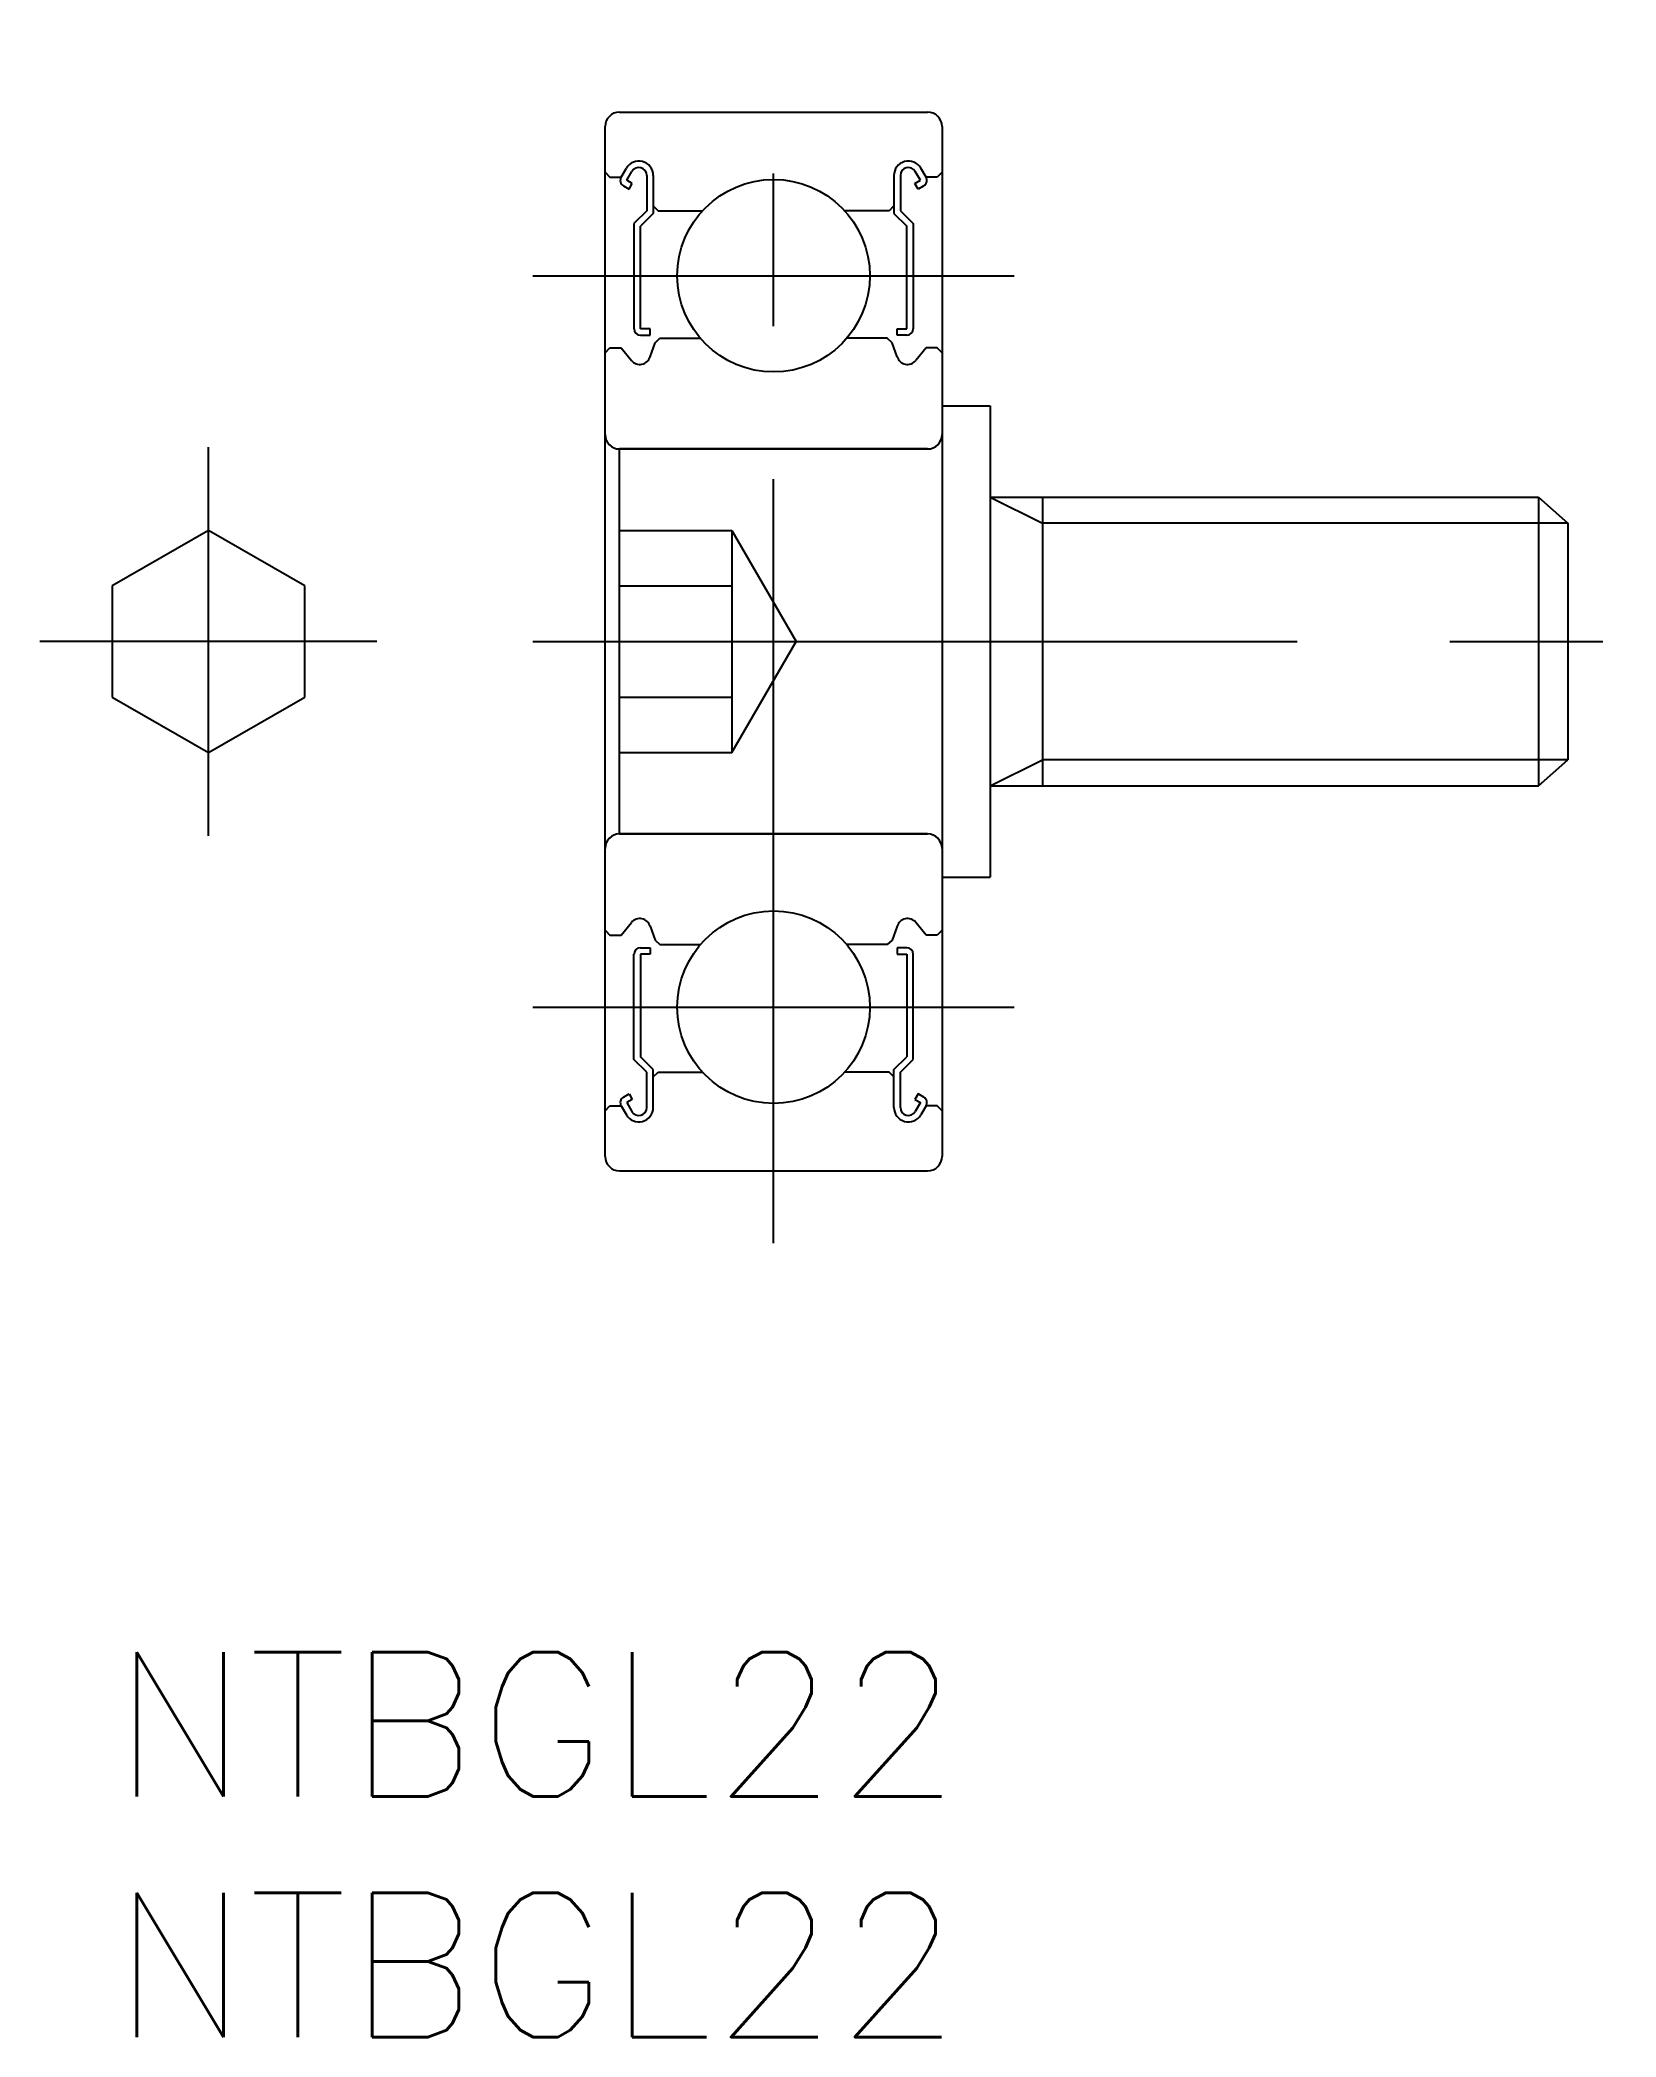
# Model space of a CAD drawing. Extents: x -1.5 to 31.2, y -8 to 33.5.
import ezdxf

# ---------------------------------------------------------------- set-up
doc = ezdxf.new("R2010")
doc.units = 0
doc.header["$LTSCALE"] = 0.5
doc.linetypes.add('CENTER', pattern=[50.8, 31.75, -6.35, 6.35, -6.35])
doc.linetypes.add('DASHED', pattern=[19.05, 12.7, -6.35])
for name, color, linetype in [('MSM_CENTER', 1, 'CENTER'), ('MSM_CONTINUOUS', 7, 'CONTINUOUS'), ('MSM_DASHED', 4, 'DASHED'), ('MSM_NARROW', 5, 'CONTINUOUS'), ('MSM_PART_NUMBER', 7, 'CONTINUOUS')]:
    doc.layers.add(name, color=color, linetype=linetype)
doc.styles.get("Standard").update_dxf_attribs({"font": 'txt.shx', "height": 3, "bigfont": 'bigfont.shx'})

# ---------------------------------------------------------------- blocks, each defined once
blk = doc.blocks.new('*U2')
at = {"layer": 'MSM_PART_NUMBER'}
blk.add_text('NTBGL22', height=3, dxfattribs=at).set_placement((0, -3))
blk = doc.blocks.new('*U3')
at = {"layer": 'MSM_PART_NUMBER'}
blk.add_text('NTBGL22', height=3, dxfattribs=at).set_placement((0, -8))

msp = doc.modelspace()

# ---------------------------------------------------------------- linework, layer by layer
at = {"layer": 'MSM_CENTER'}
for p, q in [((13.74, 8.5), (13.74, 33.5)), ((8.74, 28.6), (18.74, 28.6)), ((2, 16.959), (2, 25.041)), ((5.5, 21), (-1.5, 21)), ((8.74, 21), (31.24, 21)), ((8.74, 13.4), (18.74, 13.4))]:
    msp.add_line(p, q, dxfattribs=at)
at = {"layer": 'MSM_CONTINUOUS'}
for p, q in [((10.54, 32), (16.94, 32)), ((12.14, 32), (12.14, 32)), ((13.74, 32), (13.741, 32)), ((10.24, 10.3), (10.24, 31.7)), ((17.24, 31.7), (17.24, 10.3)), ((10.24, 30.75), (10.34, 30.65)), ((10.574, 30.65), (10.683, 30.834)), ((10.689, 30.583), (10.798, 30.767)), ((16.792, 30.583), (16.683, 30.767)), ((16.907, 30.65), (16.798, 30.834)), ((17.24, 30.75), (17.14, 30.65)), ((10.34, 30.65), (10.574, 30.65)), ((10.623, 30.468), (10.738, 30.401)), ((10.805, 30.517), (10.689, 30.583)), ((10.738, 30.401), (10.805, 30.517)), ((11.107, 30.684), (11.107, 29.95)), ((11.24, 30.684), (11.24, 29.895)), ((16.24, 30.684), (16.24, 29.895)), ((16.374, 30.684), (16.374, 29.95)), ((16.676, 30.517), (16.792, 30.583)), ((16.743, 30.401), (16.676, 30.517)), ((16.858, 30.468), (16.743, 30.401)), ((17.14, 30.65), (16.907, 30.65)), ((11.107, 29.95), (10.84, 29.683)), ((11.24, 29.895), (10.974, 29.628)), ((11.24, 30.05), (11.34, 29.95)), ((11.34, 29.95), (12.265, 29.95)), ((16.14, 29.95), (15.216, 29.95)), ((16.24, 30.05), (16.14, 29.95)), ((16.24, 29.895), (16.507, 29.628)), ((16.374, 29.95), (16.64, 29.683)), ((10.84, 29.683), (10.84, 27.498)), ((10.974, 27.498), (10.974, 29.628)), ((16.507, 27.498), (16.507, 29.628)), ((16.64, 29.683), (16.64, 27.498)), ((11.174, 27.498), (10.974, 27.498)), ((11.174, 27.365), (11.174, 27.498)), ((16.307, 27.365), (16.307, 27.498)), ((16.307, 27.498), (16.507, 27.498)), ((10.24, 27), (10.34, 27.1)), ((10.34, 27.1), (10.574, 27.1)), ((10.574, 27.1), (10.788, 26.838)), ((10.974, 27.365), (11.174, 27.365)), ((11.174, 26.917), (11.279, 27.206)), ((11.279, 27.206), (11.379, 27.3)), ((11.379, 27.3), (12.221, 27.3)), ((16.102, 27.3), (15.26, 27.3)), ((16.202, 27.206), (16.102, 27.3)), ((16.307, 26.917), (16.202, 27.206)), ((16.507, 27.365), (16.307, 27.365)), ((16.907, 27.1), (16.692, 26.838)), ((17.14, 27.1), (16.907, 27.1)), ((17.24, 27), (17.14, 27.1)), ((17.24, 25.9), (18.24, 25.9)), ((18.24, 25.9), (18.24, 16.1)), ((16.94, 25), (10.54, 25)), ((10.54, 17), (10.54, 25)), ((10.54, 25), (16.94, 25)), ((18.24, 24), (29.627, 24)), ((19.323, 24), (19.323, 18)), ((29.627, 24), (30.24, 23.459)), ((29.627, 24), (29.627, 18)), ((2, 23.309), (0, 22.155)), ((4, 22.155), (2, 23.309)), ((30.24, 23.459), (30.24, 18.542)), ((0, 22.155), (0, 19.845)), ((4, 19.845), (4, 22.155)), ((0, 19.845), (2, 18.691)), ((2, 18.691), (4, 19.845)), ((29.627, 18), (30.24, 18.542)), ((18.24, 18), (29.627, 18)), ((16.94, 17), (10.54, 17)), ((10.54, 17), (16.94, 17)), ((17.24, 16.1), (18.24, 16.1)), ((10.24, 15), (10.34, 14.9)), ((10.574, 14.9), (10.788, 15.162)), ((11.174, 15.083), (11.279, 14.794)), ((16.307, 15.083), (16.202, 14.794)), ((16.907, 14.9), (16.692, 15.162)), ((17.24, 15), (17.14, 14.9)), ((10.34, 14.9), (10.574, 14.9)), ((10.974, 14.635), (11.174, 14.635)), ((11.174, 14.635), (11.174, 14.502)), ((11.279, 14.794), (11.379, 14.7)), ((11.379, 14.7), (12.221, 14.7)), ((16.102, 14.7), (15.26, 14.7)), ((16.202, 14.794), (16.102, 14.7)), ((16.307, 14.635), (16.307, 14.502)), ((16.507, 14.635), (16.307, 14.635)), ((17.14, 14.9), (16.907, 14.9)), ((10.84, 12.317), (10.84, 14.502)), ((11.174, 14.502), (10.974, 14.502)), ((10.974, 14.502), (10.974, 12.372)), ((16.307, 14.502), (16.507, 14.502)), ((16.507, 14.502), (16.507, 12.372)), ((16.64, 12.317), (16.64, 14.502)), ((11.107, 12.05), (10.84, 12.317)), ((11.24, 12.105), (10.974, 12.372)), ((11.107, 11.316), (11.107, 12.05)), ((11.24, 11.316), (11.24, 12.105)), ((11.24, 11.95), (11.34, 12.05)), ((11.34, 12.05), (12.265, 12.05)), ((16.14, 12.05), (15.216, 12.05)), ((16.24, 11.95), (16.14, 12.05)), ((16.24, 12.105), (16.507, 12.372)), ((16.24, 11.316), (16.24, 12.105)), ((16.374, 12.05), (16.64, 12.317)), ((16.374, 11.316), (16.374, 12.05)), ((10.24, 11.25), (10.34, 11.35)), ((10.34, 11.35), (10.574, 11.35)), ((10.574, 11.35), (10.683, 11.166)), ((10.623, 11.532), (10.738, 11.599)), ((10.805, 11.483), (10.689, 11.417)), ((10.689, 11.417), (10.798, 11.233)), ((10.738, 11.599), (10.805, 11.483)), ((16.743, 11.599), (16.676, 11.483)), ((16.676, 11.483), (16.792, 11.417)), ((16.792, 11.417), (16.683, 11.233)), ((16.858, 11.532), (16.743, 11.599)), ((16.907, 11.35), (16.798, 11.166)), ((17.14, 11.35), (16.907, 11.35)), ((17.24, 11.25), (17.14, 11.35)), ((10.54, 10), (16.94, 10))]:
    msp.add_line(p, q, dxfattribs=at)
for centre in [(13.74, 28.6), (13.74, 13.4)]:
    msp.add_circle(centre, 2, dxfattribs=at)
for centre, radius, start, end in [((10.54, 31.7), 0.3, 90, 180), ((16.94, 31.7), 0.3, 0, 90), ((10.941, 30.684), 0.299, 0, 150.0002), ((10.941, 30.684), 0.166, 0, 150.0044), ((16.539, 30.684), 0.299, 29.9998, 180), ((16.539, 30.684), 0.166, 29.9956, 180), ((10.689, 30.583), 0.133, 149.9969, 240.0013), ((16.792, 30.583), 0.133, 299.9987, 30.0031), ((10.974, 27.498), 0.133, 180.0001, 270), ((16.507, 27.498), 0.133, 270, 359.9999), ((10.96, 26.981), 0.224, 220.001, 343.1517), ((16.521, 26.981), 0.224, 196.8483, 319.999), ((10.54, 25.3), 0.3, 180, 270), ((16.94, 25.3), 0.3, 270, 0), ((10.54, 16.7), 0.3, 90, 180), ((16.94, 16.7), 0.3, 0, 90), ((10.96, 15.019), 0.224, 16.8483, 139.999), ((16.521, 15.019), 0.224, 40.001, 163.1517), ((10.974, 14.502), 0.133, 90, 180), ((16.507, 14.502), 0.133, 0, 90), ((10.689, 11.417), 0.133, 119.9987, 210.0031), ((10.941, 11.316), 0.299, 209.9998, 0), ((10.941, 11.316), 0.166, 209.9956, 0), ((16.539, 11.316), 0.299, 180, 330.0002), ((16.539, 11.316), 0.166, 180, 330.0044), ((16.792, 11.417), 0.133, 329.9969, 60.0013), ((10.54, 10.3), 0.3, 180, 270), ((16.94, 10.3), 0.3, 270, 0)]:
    msp.add_arc(centre, radius, start, end, dxfattribs=at)
at = {"layer": 'MSM_DASHED'}
for p, q in [((10.54, 23.309), (12.874, 23.309)), ((12.874, 23.309), (12.874, 18.691)), ((12.874, 23.309), (14.207, 21)), ((10.54, 22.155), (12.874, 22.155)), ((12.874, 18.691), (14.207, 21)), ((10.54, 19.845), (12.874, 19.845)), ((10.54, 18.691), (12.874, 18.691))]:
    msp.add_line(p, q, dxfattribs=at)
at = {"layer": 'MSM_NARROW'}
for p, q in [((18.24, 24), (19.323, 23.459)), ((30.24, 23.459), (19.323, 23.459)), ((18.24, 18), (19.323, 18.542)), ((30.24, 18.542), (19.323, 18.542))]:
    msp.add_line(p, q, dxfattribs=at)

# ---------------------------------------------------------------- block references
at = {"layer": 'MSM_CONTINUOUS'}
for name in ['*U2', '*U3']:
    msp.add_blockref(name, (0, 0), dxfattribs=at)

doc.saveas('drawing.dxf')
